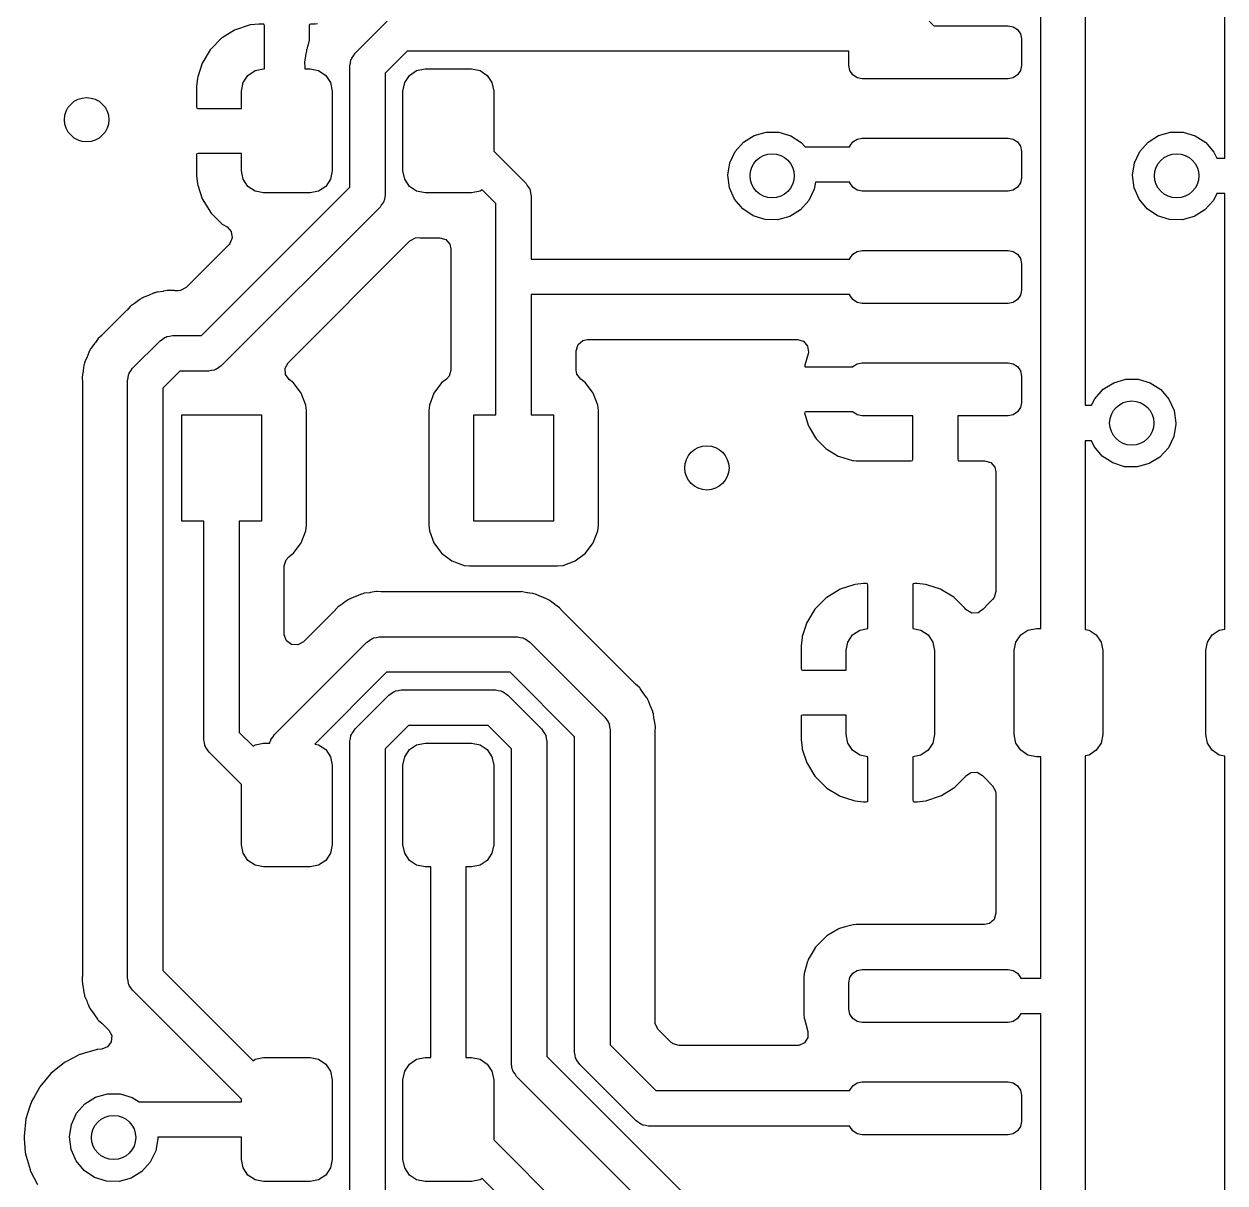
# Model space of a CAD drawing. Extents: x 63 to 234, y -148 to -41.
# Drawn here: x 168.84 to 182.41, y -109.17 to -96.07 of the extents above; entities that cross this region are included whole.
import ezdxf

# ---------------------------------------------------------------- set-up
doc = ezdxf.new("R2010")
doc.units = 0
doc.layers.add('BLACK', color=7, linetype='CONTINUOUS')

msp = doc.modelspace()

# ---------------------------------------------------------------- linework, layer by layer
at = {"layer": 'BLACK', "linetype": 'CONTINUOUS'}
for p, q in [((180.329, -102.907), (180.329, -92.927)), ((180.829, -92.927), (180.829, -100.384)), ((182.41, -97.59), (182.41, -92.9206)), ((171.382, -96.0871), (171.228, -96.1386)), ((171.396, -96.0843), (171.382, -96.0871)), ((171.491, -96.0743), (171.396, -96.0843)), ((171.498, -96.074), (171.491, -96.0743)), ((171.54, -96.074), (171.498, -96.074)), ((171.548, -96.0757), (171.54, -96.074)), ((171.549, -96.0769), (171.548, -96.0757)), ((171.553, -96.0921), (171.549, -96.0769)), ((171.553, -96.582), (171.553, -96.0921)), ((172.063, -96.0799), (172.061, -96.0875)), ((172.061, -96.0875), (172.061, -96.2549)), ((172.064, -96.0785), (172.063, -96.0799)), ((172.08, -96.074), (172.064, -96.0785)), ((172.117, -96.074), (172.08, -96.074)), ((172.127, -96.0745), (172.117, -96.074)), ((172.153, -96.0734), (172.127, -96.074)), ((172.127, -96.074), (172.127, -96.0745)), ((172.579, -96.404), (172.942, -96.0403)), ((179.065, -96.0406), (179.118, -96.093)), ((179.118, -96.093), (179.96, -96.093)), ((179.96, -96.093), (180.017, -96.1044)), ((171.077, -96.2301), (171.066, -96.2391)), ((171.215, -96.1448), (171.077, -96.2301)), ((171.228, -96.1386), (171.215, -96.1448)), ((180.017, -96.1044), (180.066, -96.1369)), ((180.066, -96.1369), (180.099, -96.1856)), ((180.099, -96.1856), (180.11, -96.243)), ((170.942, -96.3652), (170.857, -96.5032)), ((170.951, -96.3538), (170.942, -96.3652)), ((171.066, -96.2391), (170.951, -96.3538)), ((172.029, -96.3679), (172.028, -96.3754)), ((172.031, -96.3608), (172.029, -96.3679)), ((172.032, -96.3582), (172.031, -96.3608)), ((172.037, -96.342), (172.032, -96.3582)), ((172.038, -96.3394), (172.037, -96.342)), ((172.039, -96.332), (172.038, -96.3394)), ((172.05, -96.3068), (172.039, -96.332)), ((172.061, -96.2549), (172.05, -96.3068)), ((180.11, -96.243), (180.11, -96.543)), ((170.857, -96.5032), (170.851, -96.5164)), ((172.019, -96.4378), (172.008, -96.5006)), ((172.008, -96.5006), (172.008, -96.5082)), ((172.02, -96.4313), (172.019, -96.4378)), ((172.028, -96.3754), (172.02, -96.4313)), ((172.028, -96.3754), (172.028, -96.3754)), ((172.527, -96.5125), (172.531, -96.4793)), ((172.531, -96.4793), (172.537, -96.4696)), ((172.537, -96.4696), (172.54, -96.4584)), ((172.54, -96.4584), (172.561, -96.4323)), ((172.561, -96.4323), (172.579, -96.404)), ((173.166, -96.382), (172.92, -96.6282)), ((178.16, -96.382), (173.166, -96.382)), ((178.16, -96.543), (178.16, -96.382)), ((170.851, -96.5164), (170.8, -96.6707)), ((171.368, -96.6552), (171.449, -96.601)), ((171.449, -96.601), (171.545, -96.582)), ((171.545, -96.582), (171.553, -96.582)), ((172.008, -96.5082), (172.008, -96.5082)), ((172.008, -96.5082), (172.011, -96.5628)), ((172.011, -96.5628), (172.011, -96.57)), ((172.011, -96.57), (172.011, -96.582)), ((172.011, -96.582), (172.07, -96.582)), ((172.07, -96.582), (172.166, -96.601)), ((172.166, -96.601), (172.247, -96.6552)), ((172.52, -96.5451), (172.527, -96.5125)), ((172.52, -97.9184), (172.52, -96.5451)), ((172.92, -96.6282), (172.92, -98.0016)), ((173.193, -96.6552), (173.274, -96.601)), ((173.274, -96.601), (173.37, -96.582)), ((173.37, -96.582), (173.895, -96.582)), ((173.895, -96.582), (173.991, -96.601)), ((173.991, -96.601), (174.072, -96.6552)), ((178.171, -96.6004), (178.16, -96.543)), ((178.204, -96.6491), (178.171, -96.6004)), ((180.099, -96.6004), (180.066, -96.6491)), ((180.11, -96.543), (180.099, -96.6004)), ((170.797, -96.6841), (170.787, -96.7784)), ((170.8, -96.6707), (170.797, -96.6841)), ((171.295, -96.832), (171.314, -96.7363)), ((171.314, -96.7363), (171.368, -96.6552)), ((172.247, -96.6552), (172.301, -96.7363)), ((172.301, -96.7363), (172.32, -96.832)), ((173.12, -96.832), (173.139, -96.7363)), ((173.139, -96.7363), (173.193, -96.6552)), ((174.072, -96.6552), (174.126, -96.7363)), ((174.126, -96.7363), (174.145, -96.832)), ((178.253, -96.6816), (178.204, -96.6491)), ((178.31, -96.693), (178.253, -96.6816)), ((179.96, -96.693), (178.31, -96.693)), ((180.017, -96.6816), (179.96, -96.693)), ((180.066, -96.6491), (180.017, -96.6816)), ((170.787, -96.7784), (170.787, -96.7849)), ((170.787, -96.7849), (170.787, -97.0099)), ((171.295, -97.028), (171.295, -96.832)), ((172.32, -96.832), (172.32, -97.732)), ((173.12, -97.732), (173.12, -96.832)), ((174.145, -96.832), (174.145, -97.5117)), ((170.787, -97.0099), (170.791, -97.0251)), ((170.791, -97.0251), (170.793, -97.0263)), ((170.793, -97.0263), (170.801, -97.028)), ((170.801, -97.028), (171.295, -97.028)), ((177.088, -97.3336), (177.224, -97.2946)), ((177.224, -97.2946), (177.366, -97.2955)), ((177.366, -97.2955), (177.502, -97.3361)), ((181.66, -97.3336), (181.796, -97.2946)), ((181.796, -97.2946), (181.938, -97.2955)), ((181.938, -97.2955), (182.074, -97.3361)), ((176.874, -97.5155), (176.968, -97.4092)), ((176.968, -97.4092), (177.088, -97.3336)), ((177.502, -97.3361), (177.621, -97.4132)), ((177.621, -97.4132), (177.664, -97.463)), ((178.171, -97.4556), (178.204, -97.4069)), ((178.204, -97.4069), (178.253, -97.3744)), ((178.253, -97.3744), (178.31, -97.363)), ((178.31, -97.363), (179.96, -97.363)), ((179.96, -97.363), (180.017, -97.3744)), ((180.017, -97.3744), (180.066, -97.4069)), ((180.066, -97.4069), (180.099, -97.4556)), ((181.446, -97.5155), (181.54, -97.4092)), ((181.54, -97.4092), (181.66, -97.3336)), ((182.074, -97.3361), (182.193, -97.4132)), ((182.193, -97.4132), (182.285, -97.5206)), ((170.789, -97.5419), (170.787, -97.5495)), ((170.787, -97.5495), (170.787, -97.7791)), ((170.79, -97.5405), (170.789, -97.5419)), ((170.805, -97.536), (170.79, -97.5405)), ((171.295, -97.536), (170.805, -97.536)), ((171.295, -97.732), (171.295, -97.536)), ((174.145, -97.5117), (174.512, -97.8783)), ((176.814, -97.6438), (176.874, -97.5155)), ((177.664, -97.463), (178.17, -97.463)), ((178.17, -97.463), (178.171, -97.4556)), ((180.099, -97.4556), (180.11, -97.513)), ((180.11, -97.513), (180.11, -97.813)), ((181.386, -97.6438), (181.446, -97.5155)), ((182.285, -97.5206), (182.317, -97.59)), ((176.792, -97.7839), (176.814, -97.6438)), ((181.364, -97.7839), (181.386, -97.6438)), ((182.317, -97.59), (182.41, -97.59)), ((170.787, -97.7791), (170.787, -97.7856)), ((170.787, -97.7856), (170.797, -97.8812)), ((171.314, -97.8277), (171.295, -97.732)), ((171.368, -97.9088), (171.314, -97.8277)), ((172.301, -97.8277), (172.247, -97.9088)), ((172.32, -97.732), (172.301, -97.8277)), ((173.139, -97.8277), (173.12, -97.732)), ((173.193, -97.9088), (173.139, -97.8277)), ((176.81, -97.9245), (176.792, -97.7839)), ((180.11, -97.813), (180.099, -97.8704)), ((181.382, -97.9245), (181.364, -97.7839)), ((170.797, -97.8812), (170.8, -97.8946)), ((170.8, -97.8946), (170.852, -98.0488)), ((170.842, -99.5966), (172.52, -97.9184)), ((171.449, -97.963), (171.368, -97.9088)), ((171.545, -97.982), (171.449, -97.963)), ((172.07, -97.982), (171.545, -97.982)), ((172.166, -97.963), (172.07, -97.982)), ((172.247, -97.9088), (172.166, -97.963)), ((173.274, -97.963), (173.193, -97.9088)), ((173.37, -97.982), (173.274, -97.963)), ((173.895, -97.982), (173.37, -97.982)), ((173.991, -97.963), (173.895, -97.982)), ((174.015, -97.947), (173.991, -97.963)), ((174.17, -98.1023), (174.015, -97.947)), ((174.512, -97.8783), (174.529, -97.9066)), ((174.529, -97.9066), (174.55, -97.9328)), ((174.55, -97.9328), (174.553, -97.944)), ((174.553, -97.944), (174.559, -97.9537)), ((174.559, -97.9537), (174.563, -97.9869)), ((174.563, -97.9869), (174.57, -98.0195)), ((176.868, -98.0542), (176.81, -97.9245)), ((177.768, -97.942), (177.707, -98.0696)), ((177.782, -97.863), (177.768, -97.942)), ((178.17, -97.863), (177.782, -97.863)), ((178.171, -97.8704), (178.17, -97.863)), ((178.204, -97.9191), (178.171, -97.8704)), ((178.253, -97.9516), (178.204, -97.9191)), ((178.31, -97.963), (178.253, -97.9516)), ((179.96, -97.963), (178.31, -97.963)), ((180.017, -97.9516), (179.96, -97.963)), ((180.066, -97.9191), (180.017, -97.9516)), ((180.099, -97.8704), (180.066, -97.9191)), ((181.44, -98.0542), (181.382, -97.9245)), ((182.317, -97.99), (182.279, -98.0696)), ((182.41, -97.99), (182.317, -97.99)), ((182.41, -102.913), (182.41, -97.99)), ((170.852, -98.0488), (170.858, -98.062)), ((170.858, -98.062), (170.943, -98.1998)), ((172.879, -98.1144), (172.861, -98.1427)), ((172.9, -98.0883), (172.879, -98.1144)), ((172.903, -98.0771), (172.9, -98.0883)), ((172.909, -98.0673), (172.903, -98.0771)), ((172.913, -98.0341), (172.909, -98.0673)), ((172.92, -98.0016), (172.913, -98.0341)), ((174.17, -100.492), (174.17, -98.1023)), ((174.57, -98.0195), (174.57, -98.732)), ((176.959, -98.1627), (176.868, -98.0542)), ((177.707, -98.0696), (177.611, -98.1747)), ((181.531, -98.1627), (181.44, -98.0542)), ((182.279, -98.0696), (182.183, -98.1747)), ((170.943, -98.1998), (170.952, -98.2112)), ((170.952, -98.2112), (171.067, -98.3257)), ((172.861, -98.1427), (171.066, -99.9383)), ((177.077, -98.2413), (176.959, -98.1627)), ((177.212, -98.2836), (177.077, -98.2413)), ((177.491, -98.2489), (177.354, -98.2862)), ((177.611, -98.1747), (177.491, -98.2489)), ((181.649, -98.2413), (181.531, -98.1627)), ((181.784, -98.2836), (181.649, -98.2413)), ((182.063, -98.2489), (181.926, -98.2862)), ((182.183, -98.1747), (182.063, -98.2489)), ((171.067, -98.3257), (171.078, -98.3347)), ((171.078, -98.3347), (171.132, -98.3679)), ((171.132, -98.3679), (171.18, -98.4207)), ((177.354, -98.2862), (177.212, -98.2836)), ((181.926, -98.2862), (181.784, -98.2836)), ((171.191, -98.4907), (171.163, -98.5559)), ((171.18, -98.4207), (171.191, -98.4907)), ((171.821, -99.9023), (173.198, -98.5248)), ((173.198, -98.5248), (173.261, -98.4908)), ((173.261, -98.4908), (173.3, -98.4885)), ((173.3, -98.4885), (173.316, -98.4902)), ((173.316, -98.4902), (173.316, -98.4902)), ((173.316, -98.4902), (173.32, -98.4905)), ((173.32, -98.4905), (173.535, -98.4905)), ((173.535, -98.4905), (173.604, -98.5105)), ((173.604, -98.5105), (173.65, -98.5642)), ((171.155, -98.5643), (170.668, -99.0512)), ((171.163, -98.5559), (171.155, -98.5643)), ((173.65, -98.5642), (173.661, -98.6165)), ((173.661, -98.6165), (173.661, -98.9232)), ((178.204, -98.6769), (178.253, -98.6444)), ((178.253, -98.6444), (178.31, -98.633)), ((178.31, -98.633), (179.96, -98.633)), ((179.96, -98.633), (180.017, -98.6444)), ((180.017, -98.6444), (180.066, -98.6769)), ((174.57, -98.732), (178.17, -98.732)), ((178.17, -98.732), (178.171, -98.7256)), ((178.171, -98.7256), (178.204, -98.6769)), ((180.066, -98.6769), (180.099, -98.7256)), ((180.099, -98.7256), (180.11, -98.783)), ((180.11, -98.783), (180.11, -99.083)), ((173.661, -98.9232), (173.661, -98.9239)), ((173.661, -98.9239), (173.661, -99.014)), ((170.668, -99.0512), (170.606, -99.0852)), ((173.661, -99.014), (173.661, -99.0155)), ((173.661, -99.0155), (173.661, -99.0174)), ((173.661, -99.0174), (173.661, -99.9872)), ((170.115, -99.2108), (170.101, -99.2212)), ((170.146, -99.1869), (170.115, -99.2108)), ((170.152, -99.1823), (170.146, -99.1869)), ((170.146, -99.1869), (170.146, -99.1869)), ((170.159, -99.1792), (170.152, -99.1823)), ((170.161, -99.1779), (170.159, -99.1792)), ((170.176, -99.1697), (170.161, -99.1779)), ((170.178, -99.1684), (170.176, -99.1697)), ((170.185, -99.1641), (170.178, -99.1684)), ((170.192, -99.1614), (170.185, -99.1641)), ((170.245, -99.1415), (170.192, -99.1614)), ((170.251, -99.139), (170.245, -99.1415)), ((170.302, -99.1164), (170.251, -99.139)), ((170.309, -99.1134), (170.302, -99.1164)), ((170.302, -99.1164), (170.302, -99.1164)), ((170.317, -99.1121), (170.309, -99.1134)), ((170.319, -99.1113), (170.317, -99.1121)), ((170.335, -99.1068), (170.319, -99.1113)), ((170.338, -99.1062), (170.335, -99.1068)), ((170.345, -99.1035), (170.338, -99.1062)), ((170.409, -99.0958), (170.345, -99.1035)), ((170.415, -99.0949), (170.409, -99.0958)), ((170.456, -99.0878), (170.415, -99.0949)), ((170.471, -99.0852), (170.456, -99.0878)), ((170.478, -99.0839), (170.471, -99.0852)), ((170.471, -99.0852), (170.471, -99.0852)), ((170.486, -99.0844), (170.478, -99.0839)), ((170.536, -99.0878), (170.486, -99.0844)), ((170.486, -99.0844), (170.486, -99.0844)), ((170.544, -99.0881), (170.536, -99.0878)), ((170.579, -99.0881), (170.544, -99.0881)), ((170.606, -99.0852), (170.579, -99.0881)), ((178.17, -99.132), (174.57, -99.132)), ((174.57, -99.132), (174.57, -100.492)), ((178.171, -99.1404), (178.17, -99.132)), ((178.204, -99.1891), (178.171, -99.1404)), ((178.253, -99.2216), (178.204, -99.1891)), ((180.066, -99.1891), (180.017, -99.2216)), ((180.099, -99.1404), (180.066, -99.1891)), ((180.11, -99.083), (180.099, -99.1404)), ((169.997, -99.313), (169.725, -99.5851)), ((170.002, -99.3078), (169.997, -99.313)), ((170.038, -99.2669), (170.002, -99.3078)), ((170.043, -99.2612), (170.038, -99.2669)), ((170.038, -99.2669), (170.038, -99.2669)), ((170.05, -99.2569), (170.043, -99.2612)), ((170.096, -99.2251), (170.05, -99.2569)), ((170.05, -99.2569), (170.05, -99.2569)), ((170.101, -99.2212), (170.096, -99.2251)), ((178.31, -99.233), (178.253, -99.2216)), ((179.96, -99.233), (178.31, -99.233)), ((180.017, -99.2216), (179.96, -99.233)), ((169.719, -99.591), (169.675, -99.629)), ((169.725, -99.5851), (169.719, -99.591)), ((170.403, -99.6372), (170.429, -99.6164)), ((170.429, -99.6164), (170.44, -99.6138)), ((170.44, -99.6138), (170.45, -99.6077)), ((170.45, -99.6077), (170.483, -99.604)), ((170.483, -99.604), (170.515, -99.5966)), ((170.515, -99.5966), (170.842, -99.5966)), ((169.582, -99.7608), (169.581, -99.7631)), ((169.59, -99.7461), (169.582, -99.7608)), ((169.592, -99.7438), (169.59, -99.7461)), ((169.595, -99.7369), (169.592, -99.7438)), ((169.634, -99.6866), (169.595, -99.7369)), ((169.638, -99.6813), (169.634, -99.6866)), ((169.645, -99.6721), (169.638, -99.6813)), ((169.675, -99.629), (169.645, -99.6721)), ((170.064, -99.9652), (170.374, -99.6549)), ((170.374, -99.6549), (170.403, -99.6372)), ((175.078, -99.7665), (175.099, -99.6984)), ((175.099, -99.6984), (175.152, -99.6519)), ((175.152, -99.6519), (175.204, -99.6405)), ((175.204, -99.6405), (177.577, -99.6405)), ((177.577, -99.6405), (177.645, -99.6605)), ((177.645, -99.6605), (177.691, -99.7142)), ((177.691, -99.7142), (177.702, -99.7844)), ((169.524, -99.8932), (169.523, -99.9006)), ((169.551, -99.8349), (169.524, -99.8932)), ((169.553, -99.8289), (169.551, -99.8349)), ((169.574, -99.7764), (169.553, -99.8289)), ((169.576, -99.7693), (169.574, -99.7764)), ((169.574, -99.7764), (169.574, -99.7764)), ((169.581, -99.7631), (169.576, -99.7693)), ((175.078, -99.9872), (175.078, -99.7665)), ((177.698, -99.8017), (177.66, -99.9316)), ((177.702, -99.7844), (177.698, -99.8017)), ((169.505, -99.999), (169.493, -100.062)), ((169.506, -99.9925), (169.505, -99.999)), ((169.514, -99.9291), (169.506, -99.9922)), ((169.506, -99.9922), (169.506, -99.9925)), ((169.517, -99.922), (169.514, -99.9291)), ((169.518, -99.9194), (169.517, -99.922)), ((169.522, -99.9032), (169.518, -99.9194)), ((169.523, -99.9006), (169.522, -99.9032)), ((170.017, -100.04), (170.023, -100.031)), ((170.023, -100.031), (170.025, -100.02)), ((170.025, -100.02), (170.046, -99.9935)), ((170.046, -99.9935), (170.064, -99.9652)), ((170.598, -99.9966), (170.405, -100.189)), ((170.925, -99.9966), (170.598, -99.9966)), ((170.957, -99.9892), (170.925, -99.9966)), ((170.99, -99.9855), (170.957, -99.9892)), ((171, -99.9794), (170.99, -99.9855)), ((171.011, -99.9768), (171, -99.9794)), ((171.037, -99.956), (171.011, -99.9768)), ((171.066, -99.9383), (171.037, -99.956)), ((171.787, -99.9645), (171.821, -99.9023)), ((171.792, -100.035), (171.787, -99.9645)), ((173.661, -99.9872), (173.641, -100.055)), ((175.086, -100.031), (175.078, -99.9872)), ((175.129, -100.088), (175.086, -100.031)), ((177.66, -99.9316), (177.66, -99.9457)), ((177.66, -99.9457), (177.667, -99.949)), ((177.667, -99.949), (178.203, -99.949)), ((178.203, -99.949), (178.204, -99.9469)), ((178.204, -99.9469), (178.253, -99.9144)), ((178.253, -99.9144), (178.31, -99.903)), ((178.31, -99.903), (179.96, -99.903)), ((179.96, -99.903), (180.017, -99.9144)), ((180.017, -99.9144), (180.066, -99.9469)), ((180.066, -99.9469), (180.099, -99.9956)), ((180.099, -99.9956), (180.11, -100.053)), ((169.493, -100.062), (169.494, -100.069)), ((169.494, -100.069), (169.494, -100.069)), ((169.494, -100.069), (169.497, -100.124)), ((169.497, -100.124), (169.497, -100.131)), ((169.497, -100.131), (169.497, -106.827)), ((170.005, -100.106), (170.013, -100.074)), ((170.005, -106.856), (170.005, -100.106)), ((170.013, -100.074), (170.017, -100.04)), ((171.834, -100.092), (171.792, -100.035)), ((171.883, -100.129), (171.834, -100.092)), ((171.971, -100.245), (171.883, -100.129)), ((173.557, -100.129), (173.469, -100.245)), ((173.611, -100.088), (173.557, -100.129)), ((173.641, -100.055), (173.611, -100.088)), ((175.183, -100.129), (175.129, -100.088)), ((175.271, -100.245), (175.183, -100.129)), ((180.11, -100.053), (180.11, -100.353)), ((181.032, -100.203), (181.152, -100.128)), ((181.152, -100.128), (181.288, -100.089)), ((181.288, -100.089), (181.43, -100.089)), ((181.43, -100.089), (181.566, -100.13)), ((181.566, -100.13), (181.685, -100.207)), ((170.405, -100.189), (170.405, -106.773)), ((172.022, -100.382), (171.971, -100.245)), ((173.469, -100.245), (173.418, -100.382)), ((175.322, -100.382), (175.271, -100.245)), ((180.938, -100.309), (181.032, -100.203)), ((181.685, -100.207), (181.777, -100.315)), ((172.028, -100.444), (172.022, -100.382)), ((173.418, -100.382), (173.411, -100.444)), ((175.328, -100.444), (175.322, -100.382)), ((180.099, -100.41), (180.066, -100.459)), ((180.11, -100.353), (180.099, -100.41)), ((180.829, -100.384), (180.903, -100.384)), ((180.903, -100.384), (180.938, -100.309)), ((181.777, -100.315), (181.836, -100.444)), ((170.62, -101.692), (170.62, -100.492)), ((170.62, -100.492), (171.52, -100.492)), ((171.52, -100.492), (171.52, -101.692)), ((172.028, -101.74), (172.028, -100.444)), ((173.411, -100.444), (173.411, -101.74)), ((173.92, -101.692), (173.92, -100.492)), ((173.92, -100.492), (174.17, -100.492)), ((174.57, -100.492), (174.82, -100.492)), ((174.82, -100.492), (174.82, -101.692)), ((175.328, -101.74), (175.328, -100.444)), ((177.66, -100.461), (177.658, -100.469)), ((177.658, -100.469), (177.699, -100.609)), ((177.673, -100.457), (177.66, -100.461)), ((178.203, -100.457), (177.673, -100.457)), ((178.204, -100.459), (178.203, -100.457)), ((178.253, -100.492), (178.204, -100.459)), ((178.31, -100.503), (178.253, -100.492)), ((178.881, -100.503), (178.31, -100.503)), ((178.881, -100.997), (178.881, -100.503)), ((179.96, -100.503), (179.389, -100.503)), ((179.389, -100.503), (179.389, -100.993)), ((180.017, -100.492), (179.96, -100.503)), ((180.066, -100.459), (180.017, -100.492)), ((181.836, -100.444), (181.856, -100.584)), ((177.699, -100.609), (177.705, -100.623)), ((177.705, -100.623), (177.782, -100.753)), ((181.856, -100.596), (181.832, -100.736)), ((181.856, -100.584), (181.856, -100.596)), ((177.782, -100.753), (177.792, -100.765)), ((177.792, -100.765), (177.898, -100.871)), ((180.903, -100.784), (180.829, -100.784)), ((180.829, -100.784), (180.829, -102.917)), ((180.932, -100.848), (180.903, -100.784)), ((181.832, -100.736), (181.771, -100.864)), ((177.898, -100.871), (177.91, -100.881)), ((177.91, -100.881), (178.04, -100.958)), ((178.04, -100.958), (178.054, -100.964)), ((178.054, -100.964), (178.2, -101.006)), ((181.023, -100.957), (180.932, -100.848)), ((181.141, -101.035), (181.023, -100.957)), ((181.675, -100.969), (181.555, -101.043)), ((181.771, -100.864), (181.675, -100.969)), ((178.2, -101.006), (178.213, -101.009)), ((178.213, -101.009), (178.241, -101.011)), ((178.241, -101.011), (178.246, -101.011)), ((178.246, -101.011), (178.863, -101.011)), ((178.863, -101.011), (178.878, -101.007)), ((178.878, -101.007), (178.879, -101.005)), ((178.879, -101.005), (178.881, -100.997)), ((179.389, -100.993), (179.393, -101.008)), ((179.393, -101.008), (179.395, -101.009)), ((179.395, -101.009), (179.403, -101.011)), ((179.403, -101.011), (179.694, -101.011)), ((179.694, -101.011), (179.762, -101.031)), ((179.762, -101.031), (179.809, -101.085)), ((179.809, -101.085), (179.82, -101.137)), ((181.276, -101.078), (181.141, -101.035)), ((181.418, -101.08), (181.276, -101.078)), ((181.555, -101.043), (181.418, -101.08)), ((179.82, -101.137), (179.82, -102.49)), ((170.87, -101.692), (170.62, -101.692)), ((170.87, -104.164), (170.87, -101.692)), ((171.52, -101.692), (171.27, -101.692)), ((171.27, -101.692), (171.27, -104.082)), ((172.022, -101.802), (172.028, -101.74)), ((173.411, -101.74), (173.418, -101.802)), ((174.82, -101.692), (173.92, -101.692)), ((175.322, -101.802), (175.328, -101.74)), ((171.971, -101.939), (172.022, -101.802)), ((173.418, -101.802), (173.469, -101.939)), ((175.271, -101.939), (175.322, -101.802)), ((171.856, -102.075), (171.883, -102.055)), ((171.883, -102.055), (171.971, -101.939)), ((173.469, -101.939), (173.557, -102.055)), ((173.557, -102.055), (173.673, -102.143)), ((175.067, -102.143), (175.183, -102.055)), ((175.183, -102.055), (175.271, -101.939)), ((171.778, -102.197), (171.799, -102.129)), ((171.778, -102.97), (171.778, -102.197)), ((171.799, -102.129), (171.829, -102.096)), ((171.829, -102.096), (171.856, -102.075)), ((173.673, -102.143), (173.81, -102.194)), ((173.81, -102.194), (173.872, -102.2)), ((173.872, -102.2), (174.868, -102.2)), ((174.868, -102.2), (174.93, -102.194)), ((174.93, -102.194), (175.067, -102.143)), ((178.048, -102.47), (177.91, -102.555)), ((178.061, -102.464), (178.048, -102.47)), ((178.215, -102.412), (178.061, -102.464)), ((178.229, -102.409), (178.215, -102.412)), ((178.324, -102.399), (178.229, -102.409)), ((178.331, -102.399), (178.324, -102.399)), ((178.36, -102.399), (178.331, -102.399)), ((178.368, -102.401), (178.36, -102.399)), ((178.37, -102.402), (178.368, -102.401)), ((178.374, -102.417), (178.37, -102.402)), ((178.374, -102.908), (178.374, -102.417)), ((178.884, -102.405), (178.882, -102.413)), ((178.882, -102.413), (178.882, -102.908)), ((178.885, -102.403), (178.884, -102.405)), ((178.9, -102.399), (178.885, -102.403)), ((178.925, -102.399), (178.9, -102.399)), ((178.932, -102.399), (178.925, -102.399)), ((179.026, -102.409), (178.932, -102.399)), ((179.039, -102.412), (179.026, -102.409)), ((179.194, -102.463), (179.039, -102.412)), ((179.207, -102.469), (179.194, -102.463)), ((179.345, -102.554), (179.207, -102.469)), ((172.483, -102.593), (172.452, -102.617)), ((172.489, -102.588), (172.483, -102.593)), ((172.483, -102.593), (172.483, -102.593)), ((172.496, -102.585), (172.489, -102.588)), ((172.498, -102.584), (172.496, -102.585)), ((172.513, -102.576), (172.498, -102.584)), ((172.516, -102.574), (172.513, -102.576)), ((172.522, -102.57), (172.516, -102.574)), ((172.529, -102.567), (172.522, -102.57)), ((172.582, -102.547), (172.529, -102.567)), ((172.529, -102.567), (172.529, -102.567)), ((172.588, -102.545), (172.582, -102.547)), ((172.639, -102.522), (172.588, -102.545)), ((172.646, -102.519), (172.639, -102.522)), ((172.639, -102.522), (172.639, -102.522)), ((172.654, -102.518), (172.646, -102.519)), ((172.656, -102.517), (172.654, -102.518)), ((172.672, -102.513), (172.656, -102.517)), ((172.675, -102.512), (172.672, -102.513)), ((172.682, -102.509), (172.675, -102.512)), ((172.746, -102.502), (172.682, -102.509)), ((172.752, -102.501), (172.746, -102.502)), ((172.815, -102.49), (172.752, -102.501)), ((172.823, -102.49), (172.815, -102.49)), ((172.873, -102.494), (172.823, -102.49)), ((172.823, -102.49), (172.823, -102.49)), ((172.881, -102.494), (172.873, -102.494)), ((173.697, -102.494), (172.881, -102.494)), ((174.388, -102.494), (173.697, -102.494)), ((174.395, -102.494), (174.388, -102.494)), ((174.45, -102.491), (174.395, -102.494)), ((174.457, -102.49), (174.45, -102.491)), ((174.45, -102.491), (174.45, -102.491)), ((174.52, -102.502), (174.457, -102.49)), ((174.527, -102.503), (174.52, -102.502)), ((174.553, -102.506), (174.527, -102.503)), ((174.583, -102.51), (174.553, -102.506)), ((174.59, -102.511), (174.583, -102.51)), ((174.583, -102.51), (174.583, -102.51)), ((174.597, -102.514), (174.59, -102.511)), ((174.6, -102.515), (174.597, -102.514)), ((174.616, -102.519), (174.6, -102.515)), ((174.619, -102.52), (174.616, -102.519)), ((174.626, -102.521), (174.619, -102.52)), ((174.684, -102.548), (174.626, -102.521)), ((174.69, -102.55), (174.684, -102.548)), ((174.743, -102.571), (174.69, -102.55)), ((174.75, -102.574), (174.743, -102.571)), ((174.743, -102.571), (174.743, -102.571)), ((174.756, -102.578), (174.75, -102.574)), ((174.758, -102.579), (174.756, -102.578)), ((174.773, -102.588), (174.758, -102.579)), ((174.775, -102.589), (174.773, -102.588)), ((174.782, -102.592), (174.775, -102.589)), ((174.788, -102.597), (174.782, -102.592)), ((174.833, -102.631), (174.788, -102.597)), ((177.899, -102.564), (177.784, -102.679)), ((177.91, -102.555), (177.899, -102.564)), ((179.356, -102.563), (179.345, -102.554)), ((179.471, -102.678), (179.356, -102.563)), ((179.783, -102.579), (179.727, -102.635)), ((179.8, -102.558), (179.783, -102.579)), ((179.82, -102.49), (179.8, -102.558)), ((172.334, -102.719), (171.994, -103.059)), ((172.339, -102.714), (172.334, -102.719)), ((172.375, -102.673), (172.339, -102.714)), ((172.38, -102.667), (172.375, -102.673)), ((172.375, -102.673), (172.375, -102.673)), ((172.387, -102.663), (172.38, -102.667)), ((172.433, -102.631), (172.387, -102.663)), ((172.387, -102.663), (172.387, -102.663)), ((172.438, -102.627), (172.433, -102.631)), ((172.452, -102.617), (172.438, -102.627)), ((174.838, -102.635), (174.833, -102.631)), ((174.89, -102.672), (174.838, -102.635)), ((174.92, -102.706), (174.89, -102.672)), ((174.928, -102.716), (174.92, -102.706)), ((174.934, -102.722), (174.928, -102.716)), ((175.744, -103.532), (174.934, -102.722)), ((177.775, -102.69), (177.69, -102.828)), ((177.784, -102.679), (177.775, -102.69)), ((179.479, -102.688), (179.471, -102.678)), ((179.486, -102.696), (179.479, -102.688)), ((179.548, -102.732), (179.486, -102.696)), ((179.619, -102.729), (179.548, -102.732)), ((179.676, -102.688), (179.619, -102.729)), ((179.679, -102.684), (179.676, -102.688)), ((179.727, -102.635), (179.679, -102.684)), ((177.684, -102.841), (177.633, -102.996)), ((177.69, -102.828), (177.684, -102.841)), ((171.779, -102.979), (171.778, -102.97)), ((171.804, -103.046), (171.779, -102.979)), ((172.777, -103.02), (172.787, -103.014)), ((172.787, -103.014), (172.82, -103.01)), ((172.82, -103.01), (172.852, -103.002)), ((172.852, -103.002), (174.413, -103.002)), ((174.413, -103.002), (174.445, -103.01)), ((174.445, -103.01), (174.479, -103.014)), ((174.479, -103.014), (174.488, -103.02)), ((177.63, -103.009), (177.62, -103.103)), ((177.633, -102.996), (177.63, -103.009)), ((178.147, -103.061), (178.201, -102.98)), ((178.201, -102.98), (178.282, -102.926)), ((178.282, -102.926), (178.374, -102.908)), ((178.882, -102.908), (178.974, -102.926)), ((178.974, -102.926), (179.055, -102.98)), ((179.055, -102.98), (179.109, -103.061)), ((180.047, -103.061), (180.101, -102.98)), ((180.101, -102.98), (180.182, -102.926)), ((180.182, -102.926), (180.278, -102.907)), ((180.278, -102.907), (180.329, -102.907)), ((180.829, -102.917), (180.874, -102.926)), ((180.874, -102.926), (180.955, -102.98)), ((180.955, -102.98), (181.009, -103.061)), ((182.211, -103.061), (182.265, -102.98)), ((182.265, -102.98), (182.346, -102.926)), ((182.346, -102.926), (182.41, -102.913)), ((171.666, -104.106), (172.711, -103.061)), ((171.86, -103.088), (171.804, -103.046)), ((171.931, -103.093), (171.86, -103.088)), ((171.994, -103.059), (171.931, -103.093)), ((172.711, -103.061), (172.74, -103.043)), ((172.74, -103.043), (172.766, -103.022)), ((172.766, -103.022), (172.777, -103.02)), ((174.488, -103.02), (174.5, -103.022)), ((174.5, -103.022), (174.526, -103.043)), ((174.526, -103.043), (174.554, -103.061)), ((174.554, -103.061), (175.402, -103.909)), ((177.62, -103.103), (177.62, -103.11)), ((177.62, -103.11), (177.62, -103.36)), ((178.128, -103.157), (178.147, -103.061)), ((179.109, -103.061), (179.128, -103.157)), ((180.028, -103.157), (180.047, -103.061)), ((181.009, -103.061), (181.028, -103.157)), ((182.192, -103.157), (182.211, -103.061)), ((178.128, -103.378), (178.128, -103.157)), ((179.128, -103.157), (179.128, -104.107)), ((180.028, -104.107), (180.028, -103.157)), ((181.028, -103.157), (181.028, -104.107)), ((182.192, -104.107), (182.192, -103.157)), ((172.935, -103.402), (172.125, -104.213)), ((174.33, -103.402), (172.935, -103.402)), ((175.06, -104.133), (174.33, -103.402)), ((177.62, -103.36), (177.624, -103.375)), ((177.624, -103.375), (177.626, -103.376)), ((177.626, -103.376), (177.634, -103.378)), ((177.634, -103.378), (178.128, -103.378)), ((175.749, -103.537), (175.744, -103.532)), ((175.795, -103.578), (175.749, -103.537)), ((172.579, -104.041), (172.96, -103.66)), ((172.96, -103.66), (172.988, -103.643)), ((172.988, -103.643), (173.014, -103.622)), ((173.014, -103.622), (173.025, -103.619)), ((173.025, -103.619), (173.035, -103.613)), ((173.035, -103.613), (173.068, -103.609)), ((173.068, -103.609), (173.101, -103.602)), ((173.101, -103.602), (174.165, -103.602)), ((174.165, -103.602), (174.197, -103.609)), ((174.197, -103.609), (174.23, -103.613)), ((174.23, -103.613), (174.24, -103.619)), ((174.24, -103.619), (174.251, -103.622)), ((174.251, -103.622), (174.277, -103.643)), ((174.277, -103.643), (174.306, -103.661)), ((174.306, -103.661), (174.687, -104.042)), ((175.8, -103.584), (175.795, -103.578)), ((175.832, -103.631), (175.8, -103.584)), ((175.8, -103.584), (175.8, -103.584)), ((175.835, -103.636), (175.832, -103.631)), ((175.874, -103.687), (175.835, -103.636)), ((175.877, -103.694), (175.874, -103.687)), ((175.879, -103.696), (175.877, -103.694)), ((175.887, -103.711), (175.879, -103.696)), ((175.888, -103.713), (175.887, -103.711)), ((175.892, -103.719), (175.888, -103.713)), ((175.895, -103.726), (175.892, -103.719)), ((175.915, -103.779), (175.895, -103.726)), ((175.895, -103.726), (175.895, -103.726)), ((175.918, -103.785), (175.915, -103.779)), ((175.943, -103.844), (175.918, -103.785)), ((175.402, -103.909), (175.419, -103.937)), ((175.419, -103.937), (175.44, -103.963)), ((175.44, -103.963), (175.443, -103.974)), ((175.945, -103.851), (175.943, -103.844)), ((175.945, -103.854), (175.945, -103.851)), ((175.95, -103.87), (175.945, -103.854)), ((175.95, -103.873), (175.95, -103.87)), ((175.953, -103.88), (175.95, -103.873)), ((175.96, -103.94), (175.953, -103.88)), ((175.961, -103.943), (175.96, -103.94)), ((175.962, -103.95), (175.961, -103.943)), ((175.973, -104.013), (175.962, -103.95)), ((177.622, -103.892), (177.62, -103.9)), ((177.62, -103.9), (177.62, -104.154)), ((177.623, -103.89), (177.622, -103.892)), ((177.638, -103.886), (177.623, -103.89)), ((178.128, -103.886), (177.638, -103.886)), ((178.128, -104.107), (178.128, -103.886)), ((171.27, -104.082), (171.425, -104.237)), ((172.537, -104.107), (172.54, -104.096)), ((172.54, -104.096), (172.561, -104.07)), ((172.561, -104.07), (172.579, -104.041)), ((173.184, -104.002), (172.92, -104.266)), ((174.081, -104.002), (173.184, -104.002)), ((174.345, -104.266), (174.081, -104.002)), ((174.687, -104.042), (174.704, -104.07)), ((174.704, -104.07), (174.725, -104.096)), ((174.725, -104.096), (174.728, -104.107)), ((175.443, -103.974), (175.449, -103.984)), ((175.449, -103.984), (175.453, -104.017)), ((175.453, -104.017), (175.46, -104.05)), ((175.46, -104.05), (175.46, -107.613)), ((175.969, -104.07), (175.972, -104.02)), ((175.969, -104.079), (175.969, -104.07)), ((175.969, -107.35), (175.969, -104.079)), ((175.972, -104.02), (175.973, -104.013)), ((175.972, -104.02), (175.972, -104.02)), ((170.877, -104.197), (170.87, -104.164)), ((170.881, -104.23), (170.877, -104.197)), ((170.887, -104.24), (170.881, -104.23)), ((170.89, -104.251), (170.887, -104.24)), ((171.425, -104.237), (171.449, -104.221)), ((171.449, -104.221), (171.545, -104.202)), ((171.545, -104.202), (171.616, -104.202)), ((171.616, -104.202), (171.619, -104.181)), ((171.619, -104.181), (171.625, -104.172)), ((171.625, -104.172), (171.627, -104.16)), ((171.627, -104.16), (171.648, -104.134)), ((171.648, -104.134), (171.666, -104.106)), ((172.125, -104.213), (172.166, -104.221)), ((172.166, -104.221), (172.247, -104.275)), ((172.52, -104.182), (172.527, -104.15)), ((172.52, -110.847), (172.52, -104.182)), ((172.527, -104.15), (172.531, -104.117)), ((172.531, -104.117), (172.537, -104.107)), ((173.193, -104.275), (173.274, -104.221)), ((173.274, -104.221), (173.37, -104.202)), ((173.37, -104.202), (173.895, -104.202)), ((173.895, -104.202), (173.991, -104.221)), ((173.991, -104.221), (174.072, -104.275)), ((174.728, -104.107), (174.734, -104.117)), ((174.734, -104.117), (174.738, -104.15)), ((174.738, -104.15), (174.745, -104.183)), ((174.745, -104.183), (174.745, -107.746)), ((175.06, -107.696), (175.06, -104.133)), ((177.62, -104.154), (177.62, -104.161)), ((177.62, -104.161), (177.63, -104.256)), ((178.147, -104.203), (178.128, -104.107)), ((178.201, -104.284), (178.147, -104.203)), ((179.109, -104.203), (179.055, -104.284)), ((179.128, -104.107), (179.109, -104.203)), ((180.047, -104.203), (180.028, -104.107)), ((180.101, -104.284), (180.047, -104.203)), ((181.009, -104.203), (180.955, -104.284)), ((181.028, -104.107), (181.009, -104.203)), ((182.211, -104.203), (182.192, -104.107)), ((182.265, -104.284), (182.211, -104.203)), ((170.911, -104.277), (170.89, -104.251)), ((170.928, -104.306), (170.911, -104.277)), ((171.295, -104.672), (170.928, -104.306)), ((172.247, -104.275), (172.301, -104.356)), ((172.301, -104.356), (172.32, -104.452)), ((172.92, -104.266), (172.92, -110.765)), ((173.12, -104.452), (173.139, -104.356)), ((173.139, -104.356), (173.193, -104.275)), ((174.072, -104.275), (174.126, -104.356)), ((174.126, -104.356), (174.145, -104.452)), ((174.345, -107.829), (174.345, -104.266)), ((177.63, -104.256), (177.633, -104.27)), ((177.633, -104.27), (177.685, -104.424)), ((178.282, -104.338), (178.201, -104.284)), ((178.374, -104.356), (178.282, -104.338)), ((178.374, -104.851), (178.374, -104.356)), ((178.974, -104.338), (178.882, -104.356)), ((178.882, -104.356), (178.882, -104.847)), ((179.055, -104.284), (178.974, -104.338)), ((180.182, -104.338), (180.101, -104.284)), ((180.278, -104.357), (180.182, -104.338)), ((180.329, -104.357), (180.278, -104.357)), ((180.329, -106.861), (180.329, -104.357)), ((180.874, -104.338), (180.829, -104.347)), ((180.829, -104.347), (180.829, -113.585)), ((180.955, -104.284), (180.874, -104.338)), ((182.346, -104.338), (182.265, -104.284)), ((182.41, -104.351), (182.346, -104.338)), ((182.41, -113.581), (182.41, -104.351)), ((172.32, -104.452), (172.32, -105.352)), ((173.12, -105.352), (173.12, -104.452)), ((174.145, -104.452), (174.145, -105.352)), ((177.685, -104.424), (177.691, -104.437)), ((177.691, -104.437), (177.776, -104.575)), ((177.776, -104.575), (177.785, -104.586)), ((177.785, -104.586), (177.9, -104.701)), ((179.357, -104.7), (179.472, -104.585)), ((179.472, -104.585), (179.479, -104.576)), ((179.479, -104.576), (179.537, -104.535)), ((179.537, -104.535), (179.608, -104.532)), ((179.608, -104.532), (179.669, -104.568)), ((179.669, -104.568), (179.676, -104.575)), ((179.676, -104.575), (179.68, -104.581)), ((179.68, -104.581), (179.783, -104.685)), ((171.295, -105.352), (171.295, -104.672)), ((177.9, -104.701), (177.911, -104.71)), ((177.911, -104.71), (178.049, -104.795)), ((179.208, -104.794), (179.346, -104.709)), ((179.346, -104.709), (179.357, -104.7)), ((179.783, -104.685), (179.783, -104.685)), ((179.783, -104.685), (179.817, -104.747)), ((179.817, -104.747), (179.82, -104.774)), ((179.82, -104.774), (179.82, -106.126)), ((178.049, -104.795), (178.062, -104.801)), ((178.062, -104.801), (178.217, -104.852)), ((178.217, -104.852), (178.23, -104.855)), ((178.23, -104.855), (178.324, -104.865)), ((178.324, -104.865), (178.331, -104.865)), ((178.331, -104.865), (178.356, -104.865)), ((178.356, -104.865), (178.371, -104.861)), ((178.371, -104.861), (178.372, -104.859)), ((178.372, -104.859), (178.374, -104.851)), ((178.882, -104.847), (178.886, -104.862)), ((178.886, -104.862), (178.888, -104.863)), ((178.888, -104.863), (178.896, -104.865)), ((178.896, -104.865), (178.925, -104.865)), ((178.925, -104.865), (178.932, -104.865)), ((178.932, -104.865), (179.027, -104.855)), ((179.027, -104.855), (179.041, -104.852)), ((179.041, -104.852), (179.195, -104.8)), ((179.195, -104.8), (179.208, -104.794)), ((171.314, -105.448), (171.295, -105.352)), ((171.368, -105.529), (171.314, -105.448)), ((172.301, -105.448), (172.247, -105.529)), ((172.32, -105.352), (172.301, -105.448)), ((173.139, -105.448), (173.12, -105.352)), ((173.193, -105.529), (173.139, -105.448)), ((174.126, -105.448), (174.072, -105.529)), ((174.145, -105.352), (174.126, -105.448)), ((171.449, -105.583), (171.368, -105.529)), ((171.545, -105.602), (171.449, -105.583)), ((172.166, -105.583), (172.07, -105.602)), ((172.247, -105.529), (172.166, -105.583)), ((173.274, -105.583), (173.193, -105.529)), ((173.37, -105.602), (173.274, -105.583)), ((173.991, -105.583), (173.895, -105.602)), ((174.072, -105.529), (173.991, -105.583)), ((172.07, -105.602), (171.545, -105.602)), ((173.433, -105.602), (173.37, -105.602)), ((173.433, -107.758), (173.433, -105.602)), ((173.895, -105.602), (173.832, -105.602)), ((173.832, -105.602), (173.832, -107.758)), ((179.82, -106.126), (179.8, -106.195)), ((178.206, -106.255), (178.117, -106.281)), ((178.213, -106.255), (178.206, -106.255)), ((178.241, -106.253), (178.213, -106.255)), ((178.213, -106.255), (178.213, -106.255)), ((178.243, -106.252), (178.241, -106.253)), ((178.241, -106.253), (178.241, -106.253)), ((179.694, -106.252), (178.243, -106.252)), ((179.747, -106.241), (179.694, -106.252)), ((179.8, -106.195), (179.747, -106.241)), ((177.903, -106.387), (177.786, -106.504)), ((177.91, -106.383), (177.903, -106.387)), ((178.04, -106.306), (177.91, -106.383)), ((177.91, -106.383), (177.91, -106.383)), ((178.046, -106.302), (178.04, -106.306)), ((178.04, -106.306), (178.04, -106.306)), ((178.054, -106.3), (178.046, -106.302)), ((178.117, -106.281), (178.054, -106.3)), ((178.054, -106.3), (178.054, -106.3)), ((177.782, -106.511), (177.74, -106.58)), ((177.786, -106.504), (177.782, -106.511)), ((177.782, -106.511), (177.782, -106.511)), ((177.693, -106.673), (177.654, -106.807)), ((177.699, -106.655), (177.693, -106.673)), ((177.701, -106.647), (177.699, -106.655)), ((177.699, -106.655), (177.699, -106.655)), ((177.74, -106.58), (177.701, -106.647)), ((170.405, -106.773), (171.425, -107.793)), ((177.654, -106.814), (177.652, -106.842)), ((177.654, -106.807), (177.654, -106.814)), ((177.654, -106.814), (177.654, -106.814)), ((178.171, -106.854), (178.204, -106.805)), ((178.204, -106.805), (178.253, -106.772)), ((178.253, -106.772), (178.31, -106.761)), ((178.31, -106.761), (179.96, -106.761)), ((179.96, -106.761), (180.017, -106.772)), ((180.017, -106.772), (180.066, -106.805)), ((180.066, -106.805), (180.099, -106.854)), ((169.496, -106.85), (169.493, -106.893)), ((169.493, -106.893), (169.502, -106.949)), ((169.497, -106.836), (169.496, -106.85)), ((169.497, -106.827), (169.497, -106.836)), ((169.502, -106.949), (169.504, -106.956)), ((170.013, -106.888), (170.005, -106.856)), ((170.017, -106.922), (170.013, -106.888)), ((170.023, -106.931), (170.017, -106.922)), ((170.025, -106.943), (170.023, -106.931)), ((170.046, -106.969), (170.025, -106.943)), ((177.652, -106.842), (177.651, -106.844)), ((177.651, -106.844), (177.651, -107.278)), ((178.16, -106.911), (178.171, -106.854)), ((178.16, -107.211), (178.16, -106.911)), ((180.099, -106.854), (180.1, -106.861)), ((180.1, -106.861), (180.329, -106.861)), ((169.504, -106.956), (169.505, -106.963)), ((169.505, -106.963), (169.512, -107.026)), ((169.512, -107.026), (169.515, -107.033)), ((169.515, -107.033), (169.516, -107.036)), ((169.516, -107.036), (169.52, -107.052)), ((169.52, -107.052), (169.521, -107.055)), ((169.521, -107.055), (169.522, -107.062)), ((169.522, -107.062), (169.546, -107.116)), ((170.064, -106.997), (170.046, -106.969)), ((171.295, -108.228), (170.064, -106.997)), ((169.546, -107.116), (169.548, -107.121)), ((169.548, -107.121), (169.55, -107.127)), ((169.55, -107.127), (169.556, -107.143)), ((169.556, -107.143), (169.565, -107.166)), ((169.565, -107.166), (169.573, -107.187)), ((169.573, -107.187), (169.577, -107.193)), ((169.577, -107.193), (169.578, -107.195)), ((169.578, -107.195), (169.587, -107.21)), ((169.587, -107.21), (169.588, -107.212)), ((169.588, -107.212), (169.591, -107.219)), ((169.591, -107.219), (169.628, -107.267)), ((178.171, -107.268), (178.16, -107.211)), ((169.628, -107.267), (169.63, -107.27)), ((169.63, -107.27), (169.634, -107.275)), ((169.634, -107.275), (169.666, -107.322)), ((169.666, -107.322), (169.666, -107.322)), ((169.666, -107.322), (169.67, -107.328)), ((169.67, -107.328), (169.676, -107.333)), ((169.676, -107.333), (169.676, -107.333)), ((169.676, -107.333), (169.717, -107.369)), ((175.971, -107.377), (175.969, -107.35)), ((177.651, -107.278), (177.652, -107.28)), ((177.652, -107.28), (177.652, -107.28)), ((177.652, -107.28), (177.654, -107.306)), ((177.654, -107.306), (177.654, -107.315)), ((177.654, -107.315), (177.656, -107.321)), ((177.656, -107.321), (177.656, -107.321)), ((177.656, -107.321), (177.697, -107.461)), ((178.204, -107.317), (178.171, -107.268)), ((178.253, -107.35), (178.204, -107.317)), ((178.31, -107.361), (178.253, -107.35)), ((179.96, -107.361), (178.31, -107.361)), ((180.017, -107.35), (179.96, -107.361)), ((180.066, -107.317), (180.017, -107.35)), ((180.099, -107.268), (180.066, -107.317)), ((180.1, -107.261), (180.099, -107.268)), ((180.329, -107.261), (180.1, -107.261)), ((180.329, -113.575), (180.329, -107.261)), ((169.717, -107.369), (169.722, -107.374)), ((169.722, -107.374), (169.794, -107.446)), ((169.794, -107.446), (169.828, -107.508)), ((176.005, -107.439), (175.971, -107.377)), ((176.152, -107.586), (176.005, -107.439)), ((177.697, -107.461), (177.697, -107.532)), ((169.823, -107.579), (169.78, -107.636)), ((169.828, -107.508), (169.823, -107.579)), ((175.46, -107.613), (175.978, -108.131)), ((176.173, -107.602), (176.152, -107.586)), ((176.241, -107.622), (176.173, -107.602)), ((177.576, -107.622), (176.241, -107.622)), ((177.594, -107.621), (177.576, -107.622)), ((177.658, -107.592), (177.594, -107.621)), ((177.697, -107.532), (177.658, -107.592)), ((169.397, -107.76), (169.295, -107.813)), ((169.465, -107.724), (169.397, -107.76)), ((169.47, -107.722), (169.465, -107.724)), ((169.465, -107.724), (169.465, -107.724)), ((169.557, -107.696), (169.47, -107.722)), ((169.654, -107.668), (169.557, -107.696)), ((169.66, -107.666), (169.654, -107.668)), ((169.654, -107.668), (169.654, -107.668)), ((169.666, -107.665), (169.66, -107.666)), ((169.716, -107.661), (169.666, -107.665)), ((169.666, -107.665), (169.666, -107.665)), ((169.78, -107.636), (169.716, -107.661)), ((171.449, -107.777), (171.545, -107.758)), ((171.545, -107.758), (172.07, -107.758)), ((172.07, -107.758), (172.166, -107.777)), ((173.274, -107.777), (173.37, -107.758)), ((173.37, -107.758), (173.433, -107.758)), ((173.832, -107.758), (173.895, -107.758)), ((173.895, -107.758), (173.991, -107.777)), ((174.745, -107.746), (176.4, -109.401)), ((175.067, -107.729), (175.06, -107.696)), ((175.071, -107.762), (175.067, -107.729)), ((175.077, -107.772), (175.071, -107.762)), ((169.295, -107.813), (169.141, -107.937)), ((171.425, -107.793), (171.449, -107.777)), ((172.166, -107.777), (172.247, -107.831)), ((172.247, -107.831), (172.301, -107.912)), ((173.139, -107.912), (173.193, -107.831)), ((173.193, -107.831), (173.274, -107.777)), ((173.991, -107.777), (174.072, -107.831)), ((174.072, -107.831), (174.126, -107.912)), ((174.352, -107.861), (174.345, -107.829)), ((174.356, -107.895), (174.352, -107.861)), ((174.362, -107.904), (174.356, -107.895)), ((174.365, -107.916), (174.362, -107.904)), ((175.08, -107.783), (175.077, -107.772)), ((175.101, -107.809), (175.08, -107.783)), ((175.118, -107.837), (175.101, -107.809)), ((175.754, -108.472), (175.118, -107.837)), ((169.141, -107.937), (169.014, -108.089)), ((172.301, -107.912), (172.32, -108.008)), ((172.32, -108.008), (172.32, -108.908)), ((173.12, -108.008), (173.139, -107.912)), ((173.12, -108.908), (173.12, -108.008)), ((174.126, -107.912), (174.145, -108.008)), ((174.145, -108.008), (174.145, -108.688)), ((174.386, -107.942), (174.365, -107.916)), ((174.403, -107.97), (174.386, -107.942)), ((176.176, -109.742), (174.403, -107.97)), ((178.253, -108.042), (178.31, -108.031)), ((178.31, -108.031), (179.96, -108.031)), ((179.96, -108.031), (180.017, -108.042)), ((169.011, -108.094), (168.958, -108.19)), ((169.014, -108.089), (169.011, -108.094)), ((169.011, -108.094), (169.011, -108.094)), ((169.646, -108.205), (169.782, -108.166)), ((169.782, -108.166), (169.924, -108.167)), ((169.924, -108.167), (170.06, -108.207)), ((175.978, -108.131), (178.17, -108.131)), ((178.17, -108.131), (178.171, -108.124)), ((178.171, -108.124), (178.204, -108.075)), ((178.204, -108.075), (178.253, -108.042)), ((180.017, -108.042), (180.066, -108.075)), ((180.066, -108.075), (180.099, -108.124)), ((180.099, -108.124), (180.11, -108.181)), ((168.904, -108.307), (168.859, -108.451)), ((168.917, -108.268), (168.904, -108.307)), ((168.918, -108.262), (168.917, -108.268)), ((168.917, -108.268), (168.917, -108.268)), ((168.958, -108.19), (168.918, -108.262)), ((169.432, -108.387), (169.526, -108.28)), ((169.526, -108.28), (169.646, -108.205)), ((170.06, -108.207), (170.138, -108.258)), ((170.138, -108.258), (171.295, -108.258)), ((171.295, -108.258), (171.295, -108.228)), ((180.11, -108.181), (180.11, -108.481)), ((169.372, -108.515), (169.432, -108.387)), ((168.859, -108.451), (168.837, -108.647)), ((169.35, -108.655), (169.372, -108.515)), ((175.782, -108.49), (175.754, -108.472)), ((175.808, -108.511), (175.782, -108.49)), ((175.819, -108.514), (175.808, -108.511)), ((175.829, -108.52), (175.819, -108.514)), ((175.862, -108.524), (175.829, -108.52)), ((175.895, -108.531), (175.862, -108.524)), ((178.17, -108.531), (175.895, -108.531)), ((178.171, -108.538), (178.17, -108.531)), ((178.204, -108.587), (178.171, -108.538)), ((180.099, -108.538), (180.066, -108.587)), ((180.11, -108.481), (180.099, -108.538)), ((168.837, -108.647), (168.839, -108.673)), ((168.839, -108.673), (168.851, -108.825)), ((169.368, -108.796), (169.35, -108.655)), ((170.35, -108.673), (170.326, -108.813)), ((171.295, -108.658), (170.349, -108.658)), ((170.349, -108.658), (170.35, -108.661)), ((170.35, -108.661), (170.35, -108.673)), ((171.295, -108.908), (171.295, -108.658)), ((174.145, -108.688), (176.128, -110.671)), ((178.253, -108.62), (178.204, -108.587)), ((178.31, -108.631), (178.253, -108.62)), ((179.96, -108.631), (178.31, -108.631)), ((180.017, -108.62), (179.96, -108.631)), ((180.066, -108.587), (180.017, -108.62)), ((168.851, -108.825), (168.853, -108.844)), ((168.853, -108.844), (168.861, -108.872)), ((169.425, -108.925), (169.368, -108.796)), ((170.326, -108.813), (170.264, -108.941)), ((168.861, -108.872), (168.905, -109.024)), ((169.517, -109.034), (169.425, -108.925)), ((170.264, -108.941), (170.169, -109.046)), ((171.314, -109.004), (171.295, -108.908)), ((172.32, -108.908), (172.301, -109.004)), ((173.139, -109.004), (173.12, -108.908)), ((168.905, -109.024), (168.908, -109.034)), ((168.908, -109.034), (168.91, -109.04)), ((168.91, -109.04), (168.989, -109.192)), ((169.635, -109.112), (169.517, -109.034)), ((169.77, -109.155), (169.635, -109.112)), ((170.048, -109.12), (169.912, -109.157)), ((170.169, -109.046), (170.048, -109.12)), ((171.368, -109.085), (171.314, -109.004)), ((171.449, -109.139), (171.368, -109.085)), ((172.247, -109.085), (172.166, -109.139)), ((172.301, -109.004), (172.247, -109.085)), ((173.193, -109.085), (173.139, -109.004)), ((173.274, -109.139), (173.193, -109.085)), ((174.015, -109.123), (173.991, -109.139)), ((175.904, -111.012), (174.015, -109.123)), ((169.912, -109.157), (169.77, -109.155)), ((171.545, -109.158), (171.449, -109.139)), ((172.07, -109.158), (171.545, -109.158)), ((172.166, -109.139), (172.07, -109.158)), ((173.37, -109.158), (173.274, -109.139)), ((173.895, -109.158), (173.37, -109.158)), ((173.991, -109.139), (173.895, -109.158))]:
    msp.add_line(p, q, dxfattribs=at)
at = {"layer": 'BLACK'}
for centre in [(169.545, -97.155), (177.292, -97.79), (181.864, -97.79), (181.356, -100.584), (176.555, -101.092), (169.85, -108.661)]:
    msp.add_circle(centre, 0.25, dxfattribs=at)

doc.saveas('drawing.dxf')
